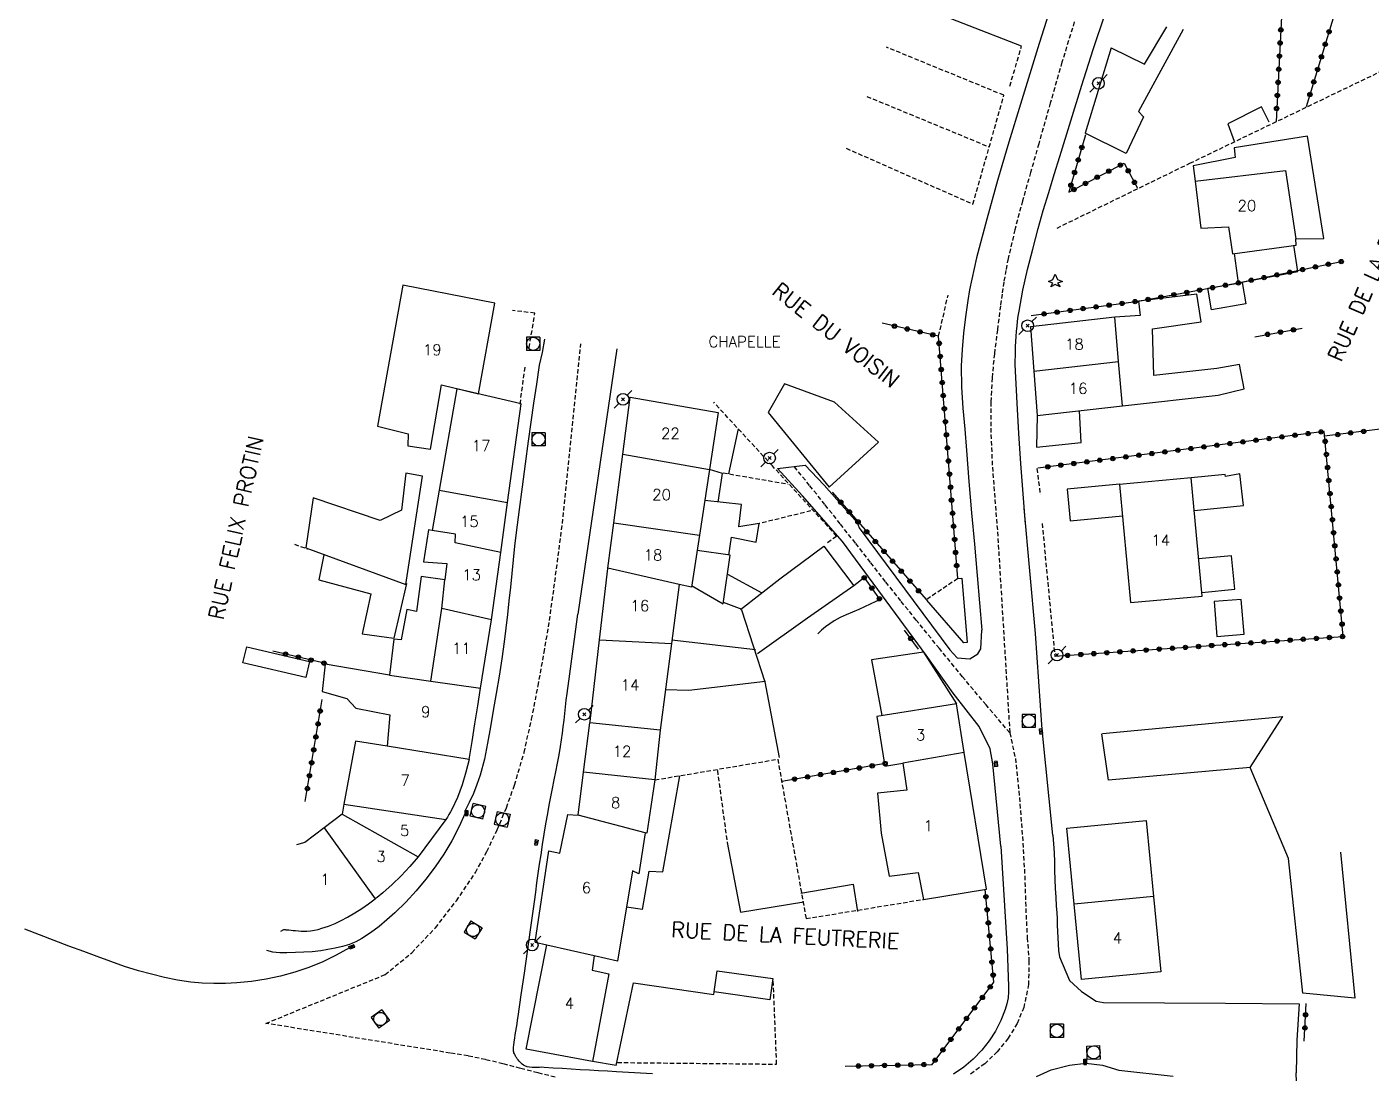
# Model space of a CAD drawing. Header units: millimetres. Extents: x 168000 to 169000, y 125998 to 127000.
# Drawn here: x 168679.6 to 168833.3, y 126536 to 126655.7 of the extents above; entities that cross this region are included whole.
import ezdxf
from ezdxf.enums import TextEntityAlignment as Align

# ---------------------------------------------------------------- set-up
doc = ezdxf.new("R2010")
doc.units = ezdxf.units.MM
doc.linetypes.add('DASHED', pattern=[0.75, 0.5, -0.25])
doc.layers.get('0').update_dxf_attribs({"linetype": 'CONTINUOUS'})
for name, color, linetype in [('W0001', 6, 'DASHED'), ('W0006', 2, 'CONTINUOUS'), ('W0008', 7, 'CONTINUOUS'), ('W0014', 7, 'CONTINUOUS'), ('W0017', 7, 'CONTINUOUS'), ('W0101', 7, 'CONTINUOUS'), ('W0104', 1, 'CONTINUOUS'), ('W0112', 1, 'DASHED'), ('W0303', 7, 'CONTINUOUS'), ('W0323', 7, 'CONTINUOUS'), ('W0330', 7, 'CONTINUOUS'), ('W0401', 7, 'CONTINUOUS'), ('W0420', 7, 'CONTINUOUS'), ('W0473', 7, 'CONTINUOUS'), ('W0984', 7, 'CONTINUOUS'), ('W0989', 7, 'CONTINUOUS'), ('W0991', 7, 'CONTINUOUS'), ('W1102', 7, 'CONTINUOUS')]:
    doc.layers.add(name, color=color, linetype=linetype)
doc.styles.get("Standard").update_dxf_attribs({"font": 'romans.shx', "width": 0.85})

# ---------------------------------------------------------------- blocks, each defined once
blk = doc.blocks.new('T401')
for p, q in [((-0.3, 0.3), (0, 0.3)), ((-0.3, -0.25), (-0.3, 0.3)), ((-0.3, 0.15), (0, 0.15)), ((-0.3, 0), (0, 0)), ((0, 0.3), (0, -0.25)), ((-0.3, -0.15), (0, -0.15)), ((-0.3, -0.25), (-0.3, -0.3)), ((-0.3, -0.3), (0, -0.3)), ((0, -0.3), (0, -0.25))]:
    blk.add_line(p, q)
blk = doc.blocks.new('T420')
for p, q in [((0.75, 0.75), (-0.75, 0.75)), ((-0.75, 0.75), (-0.75, -0.75)), ((0.75, 0.75), (0.75, -0.75)), ((0.75, -0.75), (-0.75, -0.75))]:
    blk.add_line(p, q)
blk.add_ellipse((0, 0), major_axis=(-0.53, 0.53), ratio=1, start_param=3.926991, end_param=10.210176)
blk = doc.blocks.new('T473')
for p, q in [((-0.166667, 0.166667), (0.166667, -0.166667)), ((-0.166667, -0.166667), (0.166667, 0.166667)), ((0.500001, 0.500001), (1.000002, 1.000002)), ((-1.000002, -1.000002), (-0.500001, -0.500001))]:
    blk.add_line(p, q)
blk.add_ellipse((0, 0), major_axis=(0.471405, 0.471405), ratio=1, start_param=5.4977871438, end_param=11.780972451)
blk = doc.blocks.new('T303')
for p, q in [((-0.77, 0), (-0.28, 0.21)), ((-0.28, -0.21), (-0.77, 0)), ((-0.28, 0.21), (0, 0.83)), ((0, 0.83), (0.28, 0.21)), ((0.28, 0.21), (0.83, 0)), ((0.83, 0), (0.28, -0.21)), ((-0.49, -0.63), (-0.28, -0.21)), ((0, -0.35), (-0.49, -0.63)), ((0.56, -0.63), (0, -0.35)), ((0.28, -0.21), (0.56, -0.63))]:
    blk.add_line(p, q)
blk = doc.blocks.new('t323o')
at = {"color": 0, "linetype": 'Continuous'}
for radius in [0.25, 0.15]:
    blk.add_circle((0, 0), radius, dxfattribs=at)

msp = doc.modelspace()

# ---------------------------------------------------------------- linework, layer by layer
at = {"layer": 'W0001'}
for points in [[(168799.36, 126656.23), (168797.94, 126651.6), (168796.61, 126646.94), (168795.29, 126642.28), (168794.36, 126639.01), (168793.43, 126635.74), (168792.56, 126632.45), (168791.79, 126629.14), (168791.53, 126627.8), (168791.3, 126626.45), (168791.1, 126625.09), (168790.92, 126623.74), (168790.56, 126621), (168790.22, 126618.26), (168789.95, 126615.5), (168789.81, 126612.74), (168789.82, 126609.02), (168789.99, 126605.3), (168790.27, 126601.59), (168790.58, 126597.88), (168791.98, 126574.89)], [(168706.94, 126541.66), (168720.57, 126547.23), (168723.61, 126549.74), (168726.32, 126552.59), (168728.72, 126555.68), (168730.9, 126558.92), (168732.2, 126561.33), (168733.38, 126563.8), (168734.43, 126566.33), (168735.36, 126568.91), (168736.45, 126572.65), (168737.32, 126576.44), (168738.05, 126580.26), (168738.75, 126584.07), (168739.36, 126587.75), (168739.87, 126591.44), (168740.35, 126595.14), (168740.84, 126598.84), (168742.93, 126619.38)], [(168791.98, 126574.89), (168789.27, 126578.09), (168786.59, 126581.3), (168783.93, 126584.54), (168781.29, 126587.79), (168779.53, 126589.98), (168777.79, 126592.18), (168776.06, 126594.39), (168774.33, 126596.6), (168772.59, 126598.81), (168770.85, 126601.01), (168769.09, 126603.2), (168767.32, 126605.38)], [(168791.98, 126574.89), (168792.62, 126571.97), (168793.08, 126567.5), (168793.43, 126563.03), (168793.69, 126558.54), (168793.84, 126554.05), (168793.98, 126551.46), (168794.17, 126548.81), (168794.13, 126546.12), (168793.59, 126543.48), (168792.82, 126541.64), (168791.79, 126539.95), (168790.55, 126538.41), (168789.12, 126537.04), (168787.5, 126535.85)], [(168740, 126535.51), (168738.01, 126535.99), (168736.03, 126536.51), (168734.04, 126537.03), (168732.05, 126537.51), (168730.05, 126537.93), (168728.02, 126538.26), (168706.94, 126541.66)]]:
    msp.add_lwpolyline(points, dxfattribs=at)
at = {"layer": 'W0006'}
msp.add_lwpolyline([(168716.49, 126550.28), (168714.98, 126549.45), (168713.44, 126548.71), (168711.85, 126548.06), (168710.23, 126547.51), (168708.6, 126547.06), (168706.96, 126546.72), (168705.3, 126546.46), (168703.62, 126546.29), (168702.31, 126546.21), (168700.98, 126546.2), (168699.66, 126546.26), (168698.35, 126546.38), (168696.83, 126546.6), (168695.34, 126546.91), (168693.86, 126547.28), (168692.39, 126547.68), (168690.79, 126548.17), (168689.22, 126548.72), (168687.66, 126549.3), (168686.11, 126549.88), (168684.42, 126550.5), (168682.74, 126551.14), (168681.06, 126551.79), (168679.39, 126552.44)], dxfattribs=at)
at = {"layer": 'W0008'}
for points in [[(168789.74, 126573.06), (168788.49, 126575.6), (168785.52, 126579.45), (168782.44, 126583.78), (168772.87, 126596.8), (168768.28, 126602.02), (168765.44, 126605.15), (168768.58, 126605.53), (168769.28, 126604.8), (168770.75, 126603.22), (168774.55, 126598.95), (168774.78, 126598.36), (168785.11, 126584.37), (168785.98, 126583.49), (168787.4, 126583.37), (168788.33, 126583.94), (168788.69, 126584.49), (168788.78, 126586.62)], [(168751.15, 126535.9), (168749.77, 126535.97), (168748.39, 126536.04), (168747.02, 126536.11), (168745.98, 126536.17), (168744.95, 126536.23), (168743.92, 126536.29), (168742.88, 126536.35), (168741.85, 126536.41), (168740.82, 126536.48), (168739.78, 126536.54), (168738.75, 126536.62), (168738.48, 126536.63), (168738.2, 126536.62), (168737.93, 126536.61), (168737.66, 126536.61), (168737.37, 126536.61), (168737.09, 126536.64), (168736.81, 126536.7), (168736.55, 126536.8), (168736.39, 126536.88), (168736.25, 126536.98), (168736.12, 126537.09), (168735.99, 126537.21), (168735.88, 126537.34), (168735.78, 126537.47), (168735.68, 126537.61), (168735.58, 126537.75), (168735.52, 126537.83), (168735.47, 126537.91), (168735.42, 126538), (168735.38, 126538.09), (168735.34, 126538.18), (168735.3, 126538.28), (168735.27, 126538.37), (168735.25, 126538.47), (168735.23, 126538.63), (168735.24, 126538.8), (168735.26, 126538.96), (168735.28, 126539.11), (168735.33, 126539.53), (168735.38, 126539.95), (168735.44, 126540.36), (168735.51, 126540.78), (168735.58, 126541.19), (168735.65, 126541.6), (168735.72, 126542.02), (168735.78, 126542.43), (168736.14, 126544.91), (168736.49, 126547.39), (168736.84, 126549.87), (168737.19, 126552.35), (168737.34, 126553.43), (168737.48, 126554.5), (168737.63, 126555.57), (168737.78, 126556.65), (168737.93, 126557.72), (168738.08, 126558.8), (168738.23, 126559.87), (168738.39, 126560.94), (168738.57, 126562.13), (168738.76, 126563.31), (168738.95, 126564.49), (168739.16, 126565.67), (168739.33, 126566.63), (168739.52, 126567.59), (168739.71, 126568.54), (168739.91, 126569.5), (168740.1, 126570.45), (168740.29, 126571.41), (168740.46, 126572.37), (168740.62, 126573.33), (168740.74, 126574.08), (168740.84, 126574.84), (168740.93, 126575.59), (168741.02, 126576.35), (168741.11, 126577.11), (168741.19, 126577.87), (168741.28, 126578.62), (168741.38, 126579.38), (168741.67, 126581.65), (168741.98, 126583.92), (168742.29, 126586.18), (168742.61, 126588.45)], [(168796.9, 126563.2), (168796.98, 126562.19), (168797.04, 126561.17), (168797.08, 126560.15), (168797.11, 126559.13), (168797.14, 126558.11), (168797.18, 126557.09), (168797.23, 126556.08), (168797.3, 126555.06), (168797.35, 126554.34), (168797.38, 126553.61), (168797.41, 126552.89), (168797.43, 126552.16), (168797.47, 126551.44), (168797.51, 126550.71), (168797.57, 126549.99), (168797.66, 126549.27), (168798.82, 126546.57), (168800.17, 126545.3), (168801.84, 126544.21), (168802.68, 126544.04), (168816.63, 126543.95), (168825.06, 126543.9), (168824.79, 126539.73), (168824.79, 126539.73), (168824.73, 126535.99)], [(168790.95, 126561.93), (168791.67, 126550.13)], [(168791.67, 126550.13), (168791.84, 126545.93)], [(168791.84, 126545.93), (168791.84, 126545.25), (168791.78, 126544.57), (168791.65, 126543.9), (168791.45, 126543.24), (168790.96, 126541.98), (168790.35, 126540.78), (168789.62, 126539.64), (168788.78, 126538.58), (168787.8, 126537.57), (168786.73, 126536.65), (168785.55, 126535.86)], [(168791.84, 126545.93), (168791.84, 126545.93)], [(168795.04, 126535.58), (168796.71, 126536.36), (168798.8, 126536.88), (168800.66, 126537.09), (168802.6, 126536.89), (168804.44, 126536.29), (168810.65, 126535.62)], [(168824.79, 126533.92), (168824.73, 126535.99)]]:
    msp.add_lwpolyline(points, dxfattribs=at)
at = {"layer": 'W0014'}
for points in [[(168796.46, 126657.22), (168795.34, 126653.77), (168794.26, 126650.3), (168793.2, 126646.83), (168791.88, 126642.46), (168790.58, 126638.07), (168789.34, 126633.67), (168788.19, 126629.25), (168787.9, 126628.03), (168787.63, 126626.81), (168787.39, 126625.58), (168787.19, 126624.34), (168786.92, 126622.49), (168786.69, 126620.62), (168786.53, 126618.75), (168786.44, 126616.87), (168786.47, 126614.45), (168786.62, 126612.03), (168786.83, 126609.62), (168787.03, 126607.21), (168787.3, 126603.63), (168787.61, 126600.05), (168787.93, 126596.48), (168788.27, 126592.9), (168788.78, 126586.62)], [(168793.78, 126598.78), (168793.5, 126602.24), (168793.25, 126605.69), (168793.02, 126609.15), (168792.83, 126612.61), (168792.74, 126614.08), (168792.66, 126615.55), (168792.61, 126617.02), (168792.62, 126618.49), (168792.64, 126619.08), (168792.66, 126619.66), (168792.7, 126620.25), (168792.75, 126620.83), (168792.81, 126621.41), (168792.87, 126621.99), (168792.95, 126622.57), (168793.04, 126623.15), (168793.48, 126625.54), (168794.02, 126627.9), (168794.62, 126630.24), (168795.24, 126632.58), (168795.81, 126634.65), (168796.43, 126636.71), (168797.07, 126638.77), (168797.7, 126640.82), (168798.96, 126644.91), (168800.22, 126649), (168801.51, 126653.08), (168802.87, 126657.14)], [(168738.79, 126619.93), (168738.52, 126618.41), (168738.18, 126616.95), (168737.86, 126614.78), (168737.55, 126612.61), (168737.24, 126610.44), (168736.94, 126608.27), (168736.58, 126605.66), (168736.23, 126603.05), (168735.88, 126600.44), (168735.55, 126597.83), (168735.37, 126596.26), (168735.21, 126594.7), (168735.05, 126593.13), (168734.89, 126591.57), (168734.73, 126590), (168734.57, 126588.43), (168734.38, 126586.87), (168734.18, 126585.31), (168733.9, 126583.34), (168733.6, 126581.37), (168733.27, 126579.41), (168732.92, 126577.45), (168732.6, 126575.59), (168732.29, 126573.73), (168731.92, 126571.88), (168731.43, 126570.05), (168731.07, 126568.99), (168730.66, 126567.95), (168730.19, 126566.94), (168729.67, 126565.95)], [(168747.07, 126618.82), (168742.61, 126588.45)], [(168796.9, 126563.2), (168795.69, 126575.26), (168794.91, 126586.26), (168793.64, 126600.6)], [(168786.03, 126592.53), (168786.5, 126592.59), (168787.11, 126585.21), (168786.74, 126585.19), (168782.5, 126590.06)], [(168790.95, 126561.93), (168790.05, 126571.34), (168789.74, 126573.06)], [(168729.73, 126565.72), (168729, 126564.11), (168728.18, 126562.54), (168727.27, 126561.02), (168726.29, 126559.55), (168725.24, 126558.15), (168724.11, 126556.8), (168722.92, 126555.52), (168721.67, 126554.29), (168720.78, 126553.49), (168719.87, 126552.73), (168718.91, 126552.01), (168717.91, 126551.36), (168717.57, 126551.16), (168717.22, 126550.99), (168716.85, 126550.83), (168716.48, 126550.69), (168715.68, 126550.45), (168714.86, 126550.25), (168714.03, 126550.1), (168713.2, 126549.97), (168712.24, 126549.85), (168711.28, 126549.79), (168710.31, 126549.75), (168709.35, 126549.73), (168708.94, 126549.73), (168708.53, 126549.74), (168708.13, 126549.76), (168707.72, 126549.79), (168707.03, 126549.98)]]:
    msp.add_lwpolyline(points, dxfattribs=at)
at = {"layer": 'W0017'}
msp.add_lwpolyline([(168777.33, 126590.19), (168776.67, 126589.9), (168776.01, 126589.61), (168775.36, 126589.32), (168774.71, 126589.02), (168774, 126588.71), (168773.29, 126588.41), (168772.58, 126588.08), (168771.91, 126587.7), (168771.4, 126587.37), (168770.92, 126587.01), (168770.46, 126586.62), (168770.02, 126586.2)], dxfattribs=at)
at = {"layer": 'W0101'}
for points in [[(168813.17, 126638.01), (168823.5, 126639.23), (168824.69, 126631.39)], [(168813.17, 126638.01), (168813.81, 126632.61), (168816.99, 126632.77), (168817.44, 126629.7), (168824.72, 126630.7), (168824.69, 126631.39)], [(168804.42, 126617.38), (168803.98, 126622.46), (168794.34, 126621.33)], [(168794.34, 126621.33), (168794.73, 126616.27)], [(168795.13, 126611.21), (168804.85, 126612.29), (168804.42, 126617.38)], [(168794.73, 126616.27), (168795.13, 126611.21)], [(168728.76, 126614.26), (168726.73, 126602.65)], [(168736.12, 126612.54), (168728.76, 126614.26)], [(168747.74, 126606.76), (168748.6, 126613.28), (168758.66, 126611.52)], [(168734.57, 126601.23), (168736.12, 126612.54)], [(168758.66, 126611.52), (168757.66, 126605.03)], [(168746.71, 126598.93), (168747.74, 126606.76)], [(168757.66, 126605.03), (168756.5, 126597.52)], [(168726.73, 126602.65), (168725.93, 126598.04)], [(168733.79, 126595.51), (168734.57, 126601.23)], [(168725.93, 126598.04), (168725.51, 126598.1), (168724.97, 126594.47), (168727.64, 126594.27), (168727.4, 126592.4)], [(168746.03, 126593.74), (168746.71, 126598.93)], [(168756.5, 126597.52), (168755.58, 126591.55), (168754.17, 126591.87)], [(168732.74, 126587.83), (168733.79, 126595.51)], [(168745.08, 126585.53), (168746.02, 126593.7), (168746.03, 126593.74)], [(168727.05, 126589.1), (168727.4, 126592.4)], [(168754.17, 126591.87), (168753.29, 126585.13)], [(168725.79, 126580.82), (168727.05, 126589.1)], [(168731.49, 126580.02), (168732.74, 126587.83)], [(168743.99, 126576.04), (168744, 126576.18), (168745.08, 126585.53)], [(168753.29, 126585.13), (168752, 126575.21)], [(168721.07, 126581.48), (168713.72, 126582.74), (168713.36, 126579.61), (168716.2, 126578.83), (168717.21, 126577.71), (168721.12, 126576.97), (168720.79, 126573.36)], [(168721.07, 126581.48), (168725.79, 126580.82)], [(168730.19, 126571.86), (168730.51, 126573.9), (168730.84, 126575.94), (168731.17, 126577.98), (168731.49, 126580.02)], [(168785.88, 126578.22), (168776.78, 126576.76), (168777.69, 126571.09), (168779.75, 126571.42)], [(168786.78, 126572.66), (168785.88, 126578.22)], [(168743.26, 126570.4), (168743.99, 126576.04)], [(168752, 126575.21), (168751.41, 126569.51)], [(168720.79, 126573.36), (168717.17, 126573.94), (168715.85, 126566.75)], [(168730.19, 126571.86), (168729.79, 126570.4), (168729.36, 126568.94), (168728.84, 126567.51), (168728.19, 126566.13), (168728.03, 126565.84), (168727.86, 126565.55), (168727.69, 126565.26), (168727.52, 126564.97)], [(168789.33, 126556.99), (168786.78, 126572.66)], [(168742.63, 126565.47), (168743.26, 126570.4)], [(168779.75, 126571.42), (168780.2, 126568.35), (168776.84, 126567.98), (168777.28, 126563.41), (168778.2, 126558.48), (168781.52, 126558.92), (168782.12, 126555.84)], [(168751.41, 126569.51), (168750.5, 126563.4), (168750.3, 126563.47)], [(168715.85, 126566.75), (168715.64, 126565.6)], [(168715.64, 126565.6), (168713.6, 126564.04)], [(168727.52, 126564.97), (168724.36, 126560.69)], [(168737.72, 126550.93), (168739.29, 126561.4), (168740.53, 126561.14), (168741.45, 126565.55)], [(168741.45, 126565.55), (168742.63, 126565.47)], [(168713.6, 126564.04), (168711.39, 126562.34), (168710.44, 126562.09)], [(168750.3, 126563.47), (168749.56, 126558.76), (168748.84, 126559.12), (168747.14, 126548.79)], [(168724.36, 126560.69), (168723.41, 126559.6), (168722.42, 126558.55), (168721.39, 126557.54), (168720.3, 126556.58), (168720.09, 126556.41), (168719.88, 126556.23), (168719.66, 126556.06), (168719.44, 126555.89)], [(168782.12, 126555.84), (168789.33, 126556.99)], [(168708.66, 126552.2), (168708.97, 126552.4), (168709.05, 126552.39), (168709.14, 126552.38), (168709.22, 126552.37), (168709.3, 126552.36), (168709.56, 126552.34), (168709.81, 126552.31), (168710.07, 126552.29), (168710.33, 126552.28), (168710.65, 126552.25), (168710.97, 126552.22), (168711.29, 126552.2), (168711.61, 126552.21), (168712.05, 126552.25), (168712.48, 126552.32), (168712.92, 126552.41), (168713.34, 126552.53), (168714.1, 126552.79), (168714.84, 126553.09), (168715.56, 126553.44), (168716.26, 126553.81), (168717.09, 126554.29), (168717.89, 126554.79), (168718.68, 126555.33), (168719.44, 126555.89)], [(168808.41, 126556.16), (168799.34, 126555.28)], [(168800.17, 126546.67), (168799.34, 126555.28)], [(168808.41, 126556.16), (168809.25, 126547.55), (168800.17, 126546.67)], [(168744.27, 126537.3), (168736.7, 126538.7), (168739.07, 126550.63)], [(168737.72, 126550.93), (168739.07, 126550.63)], [(168744.48, 126549.38), (168744.25, 126547.75), (168746.14, 126547.31), (168744.27, 126537.3)], [(168747.14, 126548.79), (168744.48, 126549.38)]]:
    msp.add_lwpolyline(points, dxfattribs=at)
for points in [[(168731.24, 126613.68), (168733.12, 126624.05), (168722.59, 126626.11), (168719.7, 126609.97), (168723.21, 126609.11), (168723.15, 126607.74), (168725.76, 126607.33), (168727.03, 126614.7)], [(168804.54, 126603.31), (168805.78, 126589.79), (168813.96, 126590.54), (168812.71, 126604.07)]]:
    msp.add_lwpolyline(points, close=True, dxfattribs=at)
at = {"layer": 'W0104'}
for points in [[(168811.82, 126655.34), (168806.68, 126645.99), (168807.26, 126645.38), (168805.28, 126641.17), (168800.59, 126643.5)], [(168803.56, 126653.24), (168807.4, 126651.39), (168809.94, 126655.65)], [(168803.56, 126653.24), (168800.59, 126643.5)], [(168821.65, 126644.74), (168820.77, 126646.49), (168816.91, 126644.56), (168817.65, 126642.57)], [(168824.69, 126631.39), (168827.87, 126631.44), (168826.02, 126643.15), (168817.62, 126641.8), (168817.75, 126640.71), (168812.96, 126639.76)], [(168812.96, 126639.76), (168813.17, 126638.01)], [(168817.63, 126629.72), (168818.1, 126626.36), (168824.91, 126627.68), (168824.46, 126630.67)], [(168804.85, 126612.29), (168815.82, 126613.51), (168818.79, 126614.25), (168818.26, 126617.03), (168815.66, 126616.56), (168808.46, 126615.79), (168808.3, 126621.11), (168813.86, 126621.93), (168813.38, 126625.09), (168806.68, 126624.27), (168806.89, 126622.65), (168803.98, 126622.46)], [(168766.23, 126614.81), (168764.35, 126611.52)], [(168771.34, 126602.99), (168776.96, 126608.16), (168771.95, 126612.74), (168766.23, 126614.81)], [(168795.02, 126607.59), (168800.15, 126608.1), (168799.94, 126611.73)], [(168764.35, 126611.52), (168771.34, 126602.99)], [(168795.13, 126611.21), (168795.02, 126607.59)], [(168760.93, 126609.67), (168759.84, 126604.52)], [(168758.64, 126601.29), (168759.15, 126604.56), (168757.66, 126605.03)], [(168813.06, 126600.32), (168818.69, 126600.9), (168818.28, 126604.52), (168816.63, 126604.22), (168816.61, 126604.46), (168812.71, 126604.07)], [(168804.53, 126603.33), (168798.56, 126602.78), (168798.88, 126599.15), (168804.87, 126599.72)], [(168759.86, 126595.23), (168760.15, 126597.27), (168763, 126596.69), (168763.34, 126598.83), (168760.99, 126598.46), (168761.3, 126601.01), (168757.11, 126601.46)], [(168713.55, 126595.26), (168712.98, 126592.41), (168718.95, 126590.78), (168717.95, 126586.2), (168721.55, 126585.73)], [(168755.61, 126591.76), (168759.23, 126589.64), (168760.01, 126595.21), (168756.23, 126595.75)], [(168761.2, 126589.02), (168765.69, 126592.51), (168770.74, 126596.24), (168774.17, 126591.7), (168768.84, 126588), (168763.14, 126583.94)], [(168813.95, 126590.96), (168817.71, 126591.33), (168817.34, 126595.15), (168813.57, 126594.8)], [(168727.4, 126592.4), (168724.7, 126592.76), (168724.15, 126588.77), (168723.06, 126589), (168722.4, 126585.52), (168721.57, 126585.59), (168721.07, 126581.48)], [(168723, 126591.98), (168721.55, 126585.73)], [(168759.72, 126593.06), (168763.64, 126590.92)], [(168761.4, 126588.99), (168759.26, 126589.8)], [(168761.3, 126588.98), (168763.99, 126580.73), (168765.62, 126572.09)], [(168753.34, 126585.53), (168762.91, 126584.44)], [(168782.1, 126584.12), (168776.17, 126583.24), (168777.37, 126576.86)], [(168782.1, 126584.12), (168785.88, 126578.22)], [(168752.6, 126579.84), (168755.29, 126579.79), (168764.05, 126580.79)], [(168802.58, 126574.8), (168823.2, 126576.75)], [(168819.47, 126570.91), (168823.2, 126576.75)], [(168803.25, 126569.46), (168802.52, 126574.77)], [(168819.47, 126570.91), (168803.25, 126569.46)], [(168823.84, 126560.5), (168819.47, 126570.91)], [(168750.01, 126554.68), (168750.76, 126559.05), (168752.33, 126558.98), (168754.26, 126569.99)], [(168798.5, 126563.98), (168807.56, 126564.86), (168808.41, 126556.16)], [(168799.34, 126555.28), (168798.5, 126563.98)], [(168759.67, 126562.36), (168761.18, 126554.36), (168768.45, 126555.56)], [(168829.78, 126561.23), (168831.41, 126544.54)], [(168825.48, 126545.11), (168823.84, 126560.5)], [(168768.08, 126556.57), (168774.09, 126557.6)], [(168774.09, 126557.6), (168774.58, 126554.46)], [(168750.01, 126554.68), (168748.16, 126554.95)], [(168746.98, 126536.84), (168748.95, 126546.31), (168758.15, 126544.97), (168758.19, 126545.25)], [(168831.41, 126544.54), (168825.48, 126545.11)], [(168746.98, 126536.84), (168744.27, 126537.3)]]:
    msp.add_lwpolyline(points, dxfattribs=at)
for points in [[(168814.63, 126625.75), (168818.55, 126626.41), (168818.96, 126623.97), (168815.04, 126623.3), (168814.63, 126625.75)], [(168711.49, 126596.07), (168722.92, 126591.85), (168724.84, 126604.24), (168722.93, 126604.58), (168722.43, 126600.38), (168720, 126599.18), (168712.36, 126601.79)], [(168815.33, 126589.9), (168815.66, 126585.92), (168818.76, 126586.18), (168818.43, 126590.15)], [(168704.74, 126584.75), (168711.93, 126583.06), (168711.5, 126581.23), (168704.31, 126582.91)], [(168758.53, 126547.68), (168764.88, 126546.79), (168764.54, 126544.36), (168758.19, 126545.25)]]:
    msp.add_lwpolyline(points, close=True, dxfattribs=at)
at = {"layer": 'W0112'}
for points in [[(168791.29, 126647.84), (168777.87, 126653.33)], [(168791.98, 126648.87), (168793.33, 126653.43)], [(168797.38, 126632.64), (168812.56, 126640.05), (168836.64, 126651.65), (168855.37, 126634.38)], [(168775.64, 126647.69), (168789.6, 126641.93)], [(168787.77, 126635.39), (168791.32, 126647.84)], [(168773.28, 126641.76), (168787.77, 126635.39)], [(168783.85, 126620.27), (168784.93, 126624.98)], [(168737.05, 126618.95), (168737.67, 126622.9), (168735.12, 126623.21)], [(168736, 126612.5), (168736.58, 126616.83)], [(168771.15, 126596.68), (168772.19, 126597.4), (168764.85, 126605.42), (168758.13, 126612.71)], [(168759.2, 126604.64), (168766.64, 126603.35)], [(168795.08, 126605.13), (168795.46, 126602.15)], [(168769.25, 126600.28), (168763.34, 126598.83)], [(168795.68, 126598.83), (168797.12, 126583.73)], [(168710.2, 126596.46), (168711.7, 126595.93)], [(168786.03, 126592.53), (168782.45, 126590.12)], [(168751.41, 126569.51), (168765.45, 126571.88), (168768.69, 126553.64)], [(168758.55, 126570.59), (168759.67, 126562.36)], [(168768.69, 126553.64), (168782.12, 126555.84)], [(168747.12, 126537.18), (168765.33, 126536.99), (168764.94, 126546.52)]]:
    msp.add_lwpolyline(points, dxfattribs=at)
at = {"layer": 'W0323'}
for points in [[(168832.4, 126667.97), (168825.86, 126646.49)], [(168823.21, 126659.87), (168822.42, 126644.82)], [(168800.64, 126643.31), (168798.73, 126636.74), (168805.07, 126640.08), (168806.58, 126637.22)], [(168794.42, 126622.62), (168806.68, 126624.27), (168818.1, 126626.36), (168829.88, 126628.8)], [(168837.14, 126623.27), (168847.92, 126625.19), (168863.02, 126627.34), (168876.96, 126614.99), (168827.98, 126608.82)], [(168786.03, 126592.53), (168783.85, 126620.27), (168777.38, 126621.75)], [(168819.98, 126620.21), (168825.39, 126621.18)], [(168797.1, 126583.65), (168830.1, 126585.91), (168827.94, 126609.36), (168795.17, 126605.17)], [(168771.66, 126602.41), (168782.45, 126590.12)], [(168777.2, 126590.06), (168775.36, 126592.66), (168774.17, 126591.7)], [(168781.56, 126584.48), (168779.94, 126586.64)], [(168713.95, 126582.78), (168707.73, 126584.25)], [(168711.44, 126567.03), (168713.36, 126578.7)], [(168777.73, 126571.38), (168765.91, 126569.34)], [(168773.17, 126536.75), (168783.09, 126536.96), (168790.16, 126546.36), (168789.17, 126557.01)], [(168825.64, 126539.63), (168825.88, 126543.93)]]:
    msp.add_lwpolyline(points, dxfattribs=at)
at = {"layer": 'W0330'}
msp.add_lwpolyline([(168793.33, 126653.43), (168779.98, 126658.63)], dxfattribs=at)
at = {"layer": 'W1102'}
for points in [[(168794.73, 126616.27), (168804.42, 126617.38)], [(168747.74, 126606.76), (168757.66, 126605.03)], [(168726.73, 126602.65), (168734.57, 126601.23)], [(168733.79, 126595.51), (168728.56, 126596.63), (168728.62, 126597.62), (168725.93, 126598.04)], [(168746.71, 126598.93), (168756.5, 126597.52)], [(168754.17, 126591.87), (168746.03, 126593.74)], [(168732.74, 126587.83), (168727.05, 126589.1)], [(168745.08, 126585.53), (168753.29, 126585.13)], [(168725.79, 126580.82), (168731.49, 126580.02)], [(168752, 126575.21), (168743.99, 126576.04)], [(168730.19, 126571.86), (168720.79, 126573.36)], [(168786.78, 126572.66), (168779.75, 126571.42)], [(168751.41, 126569.51), (168743.26, 126570.4)], [(168715.85, 126566.75), (168727.52, 126564.97)], [(168715.64, 126565.6), (168724.36, 126560.69)], [(168750.3, 126563.47), (168742.63, 126565.47)], [(168713.6, 126564.04), (168719.44, 126555.89)], [(168744.48, 126549.38), (168739.06, 126550.6)]]:
    msp.add_lwpolyline(points, dxfattribs=at)

# ---------------------------------------------------------------- block references
at = {"layer": 'W0303'}
msp.add_blockref('T303', (168797.17, 126626.54), dxfattribs=at)
at = {"layer": 'W0323'}
for p, rotation in [((168822.97, 126655.31), 266.9766216903079), ((168828.48, 126655.1), 253.0612427103133), ((168822.89, 126653.81), 266.9766216903079), ((168828.04, 126653.66), 253.0612427103133), ((168822.81, 126652.31), 266.9766216903079), ((168827.61, 126652.23), 253.0612427103133), ((168822.73, 126650.81), 266.9766216903079), ((168827.17, 126650.79), 253.0612427103133), ((168822.65, 126649.31), 266.9766216903079), ((168826.73, 126649.36), 253.0612427103133), ((168822.57, 126647.82), 266.9766216903079), ((168826.3, 126647.92), 253.0612427103133), ((168822.49, 126646.32), 266.9766216903079), ((168800.22, 126641.87), 253.8107984126238), ((168799.81, 126640.43), 253.8107984126238), ((168803.3, 126639.15), 27.7980535057311), ((168804.63, 126639.85), 27.7980535057311), ((168805.53, 126639.19), 297.824085941843), ((168798.97, 126637.55), 253.8107984126238), ((168799.39, 126638.99), 253.8107984126238), ((168800.64, 126637.75), 27.7980535057311), ((168801.97, 126638.45), 27.7980535057311), ((168806.23, 126637.87), 297.824085941843), ((168799.32, 126637.05), 27.7980535057311), ((168828.4, 126628.5), 11.72985814555023), ((168829.87, 126628.8), 11.72985814555023), ((168821.05, 126626.97), 11.72985814555023), ((168822.52, 126627.28), 11.72985814555023), ((168823.99, 126627.58), 11.72985814555023), ((168825.46, 126627.89), 11.72985814555023), ((168826.93, 126628.19), 11.72985814555023), ((168812.22, 126625.28), 10.38671106891388), ((168813.69, 126625.55), 10.38671106891388), ((168815.17, 126625.82), 10.38671106891388), ((168816.64, 126626.09), 10.38671106891388), ((168818.12, 126626.36), 11.72985814555023), ((168819.59, 126626.67), 11.72985814555023), ((168803.34, 126623.82), 7.627065294394532), ((168804.82, 126624.02), 7.627065294394532), ((168806.31, 126624.22), 7.627065294394532), ((168807.79, 126624.47), 10.38671106891388), ((168809.26, 126624.74), 10.38671106891388), ((168810.74, 126625.01), 10.38671106891388), ((168795.9, 126622.82), 7.627065294394532), ((168797.39, 126623.02), 7.627065294394532), ((168798.88, 126623.22), 7.627065294394532), ((168800.36, 126623.42), 7.627065294394532), ((168801.85, 126623.62), 7.627065294394532), ((168778.8, 126621.42), 167.0739972865033), ((168780.26, 126621.09), 167.0739972865033), ((168781.72, 126620.75), 167.0739972865033), ((168822.93, 126620.74), 10.10399423779284), ((168824.41, 126621), 10.10399423779284), ((168783.18, 126620.42), 167.0739972865033), ((168783.91, 126619.45), 94.49969598078451), ((168821.46, 126620.48), 10.10399423779284), ((168784.03, 126617.96), 94.49969598078451), ((168784.15, 126616.46), 94.49969598078451), ((168784.26, 126614.96), 94.49969598078451), ((168784.38, 126613.47), 94.49969598078451), ((168784.5, 126611.97), 94.49969598078451), ((168784.62, 126610.48), 94.49969598078451), ((168784.74, 126608.98), 94.49969598078451), ((168821.62, 126608.55), 187.2814107494633), ((168823.1, 126608.74), 187.2814107494633), ((168824.59, 126608.93), 187.2814107494633), ((168826.08, 126609.12), 187.2814107494633), ((168827.57, 126609.31), 187.2814107494633), ((168829.47, 126609.01), 187.1822160209869), ((168830.95, 126609.2), 187.1822160209869), ((168832.44, 126609.38), 187.1822160209869), ((168784.85, 126607.49), 94.49969598078451), ((168809.71, 126607.03), 187.2814107494633), ((168811.2, 126607.22), 187.2814107494633), ((168812.69, 126607.41), 187.2814107494633), ((168814.18, 126607.6), 187.2814107494633), ((168815.66, 126607.79), 187.2814107494633), ((168817.15, 126607.98), 187.2814107494633), ((168818.64, 126608.17), 187.2814107494633), ((168820.13, 126608.36), 187.2814107494633), ((168828.04, 126608.24), 95.26491368099715), ((168784.97, 126605.99), 94.49969598078451), ((168796.32, 126605.32), 187.2814107494633), ((168797.81, 126605.51), 187.2814107494633), ((168799.3, 126605.7), 187.2814107494633), ((168800.79, 126605.89), 187.2814107494633), ((168802.27, 126606.08), 187.2814107494633), ((168803.76, 126606.27), 187.2814107494633), ((168805.25, 126606.46), 187.2814107494633), ((168806.74, 126606.65), 187.2814107494633), ((168808.22, 126606.84), 187.2814107494633), ((168828.18, 126606.74), 95.26491368099715), ((168785.09, 126604.5), 94.49969598078451), ((168828.32, 126605.25), 95.26491368099715), ((168785.21, 126603), 94.49969598078451), ((168828.45, 126603.76), 95.26491368099715), ((168828.59, 126602.26), 95.26491368099715), ((168772.65, 126601.28), 311.2659427706778), ((168785.32, 126601.51), 94.49969598078451), ((168828.73, 126600.77), 95.26491368099715), ((168773.64, 126600.16), 311.2659427706778), ((168785.44, 126600.01), 94.49969598078451), ((168828.87, 126599.27), 95.26491368099715), ((168774.63, 126599.03), 311.2659427706778), ((168775.62, 126597.9), 311.2659427706778), ((168785.56, 126598.52), 94.49969598078451), ((168829, 126597.78), 95.26491368099715), ((168776.61, 126596.77), 311.2659427706778), ((168785.68, 126597.02), 94.49969598078451), ((168829.14, 126596.29), 95.26491368099715), ((168777.6, 126595.65), 311.2659427706778), ((168778.59, 126594.52), 311.2659427706778), ((168785.79, 126595.52), 94.49969598078451), ((168829.28, 126594.79), 95.26491368099715), ((168779.58, 126593.39), 311.2659427706778), ((168785.91, 126594.03), 94.49969598078451), ((168829.42, 126593.3), 95.26491368099715), ((168775.34, 126592.64), 218.8638729543759), ((168776.21, 126591.46), 125.170791906525), ((168780.57, 126592.26), 311.2659427706778), ((168829.55, 126591.81), 95.26491368099715), ((168777.07, 126590.24), 125.170791906525), ((168781.56, 126591.14), 311.2659427706778), ((168829.69, 126590.31), 95.26491368099715), ((168829.83, 126588.82), 95.26491368099715), ((168829.97, 126587.32), 95.26491368099715), ((168780.66, 126585.68), 126.840135815957), ((168822.54, 126585.39), 3.91950353085849), ((168824.03, 126585.49), 3.91950353085849), ((168825.53, 126585.6), 3.91950353085849), ((168827.03, 126585.7), 3.91950353085849), ((168828.52, 126585.8), 3.91950353085849), ((168830.02, 126585.9), 3.91950353085849), ((168709.19, 126583.9), 166.7301552343697), ((168800.09, 126583.85), 3.91950353085849), ((168801.59, 126583.95), 3.91950353085849), ((168803.08, 126584.06), 3.91950353085849), ((168804.58, 126584.16), 3.91950353085849), ((168806.08, 126584.26), 3.91950353085849), ((168807.57, 126584.36), 3.91950353085849), ((168809.07, 126584.47), 3.91950353085849), ((168810.57, 126584.57), 3.91950353085849), ((168812.06, 126584.67), 3.91950353085849), ((168813.56, 126584.77), 3.91950353085849), ((168815.06, 126584.88), 3.91950353085849), ((168816.55, 126584.98), 3.91950353085849), ((168818.05, 126585.08), 3.91950353085849), ((168819.55, 126585.18), 3.91950353085849), ((168821.04, 126585.29), 3.91950353085849), ((168710.65, 126583.56), 166.7301552343697), ((168712.11, 126583.22), 166.7301552343697), ((168713.57, 126582.87), 166.7301552343697), ((168798.59, 126583.75), 3.91950353085849), ((168713.14, 126577.39), 80.65635684420896), ((168712.9, 126575.91), 80.65635684420896), ((168712.65, 126574.43), 80.65635684420896), ((168712.41, 126572.95), 80.65635684420896), ((168711.92, 126569.99), 80.65635684420896), ((168712.17, 126571.47), 80.65635684420896), ((168770.34, 126570.11), 189.7621289011378), ((168771.82, 126570.36), 189.7621289011378), ((168773.3, 126570.62), 189.7621289011378), ((168774.78, 126570.87), 189.7621289011378), ((168776.25, 126571.12), 189.7621289011378), ((168777.73, 126571.38), 189.7621289011378), ((168711.68, 126568.51), 80.65635684420896), ((168767.38, 126569.6), 189.7621289011378), ((168768.86, 126569.85), 189.7621289011378), ((168789.25, 126556.14), 95.27931291911845), ((168789.39, 126554.65), 95.27931291911845), ((168789.53, 126553.15), 95.27931291911845), ((168789.67, 126551.66), 95.27931291911845), ((168789.8, 126550.17), 95.27931291911845), ((168789.94, 126548.67), 95.27931291911845), ((168790.08, 126547.18), 95.27931291911845), ((168789.75, 126545.82), 53.07746410144887), ((168788.85, 126544.62), 53.07746410144887), ((168787.95, 126543.42), 53.07746410144887), ((168825.8, 126542.63), 86.7906378784966), ((168786.14, 126541.02), 53.07746410144887), ((168787.04, 126542.22), 53.07746410144887), ((168825.72, 126541.13), 86.7906378784966), ((168785.24, 126539.82), 53.07746410144887), ((168784.34, 126538.62), 53.07746410144887), ((168774.67, 126536.78), 1.241349031243965), ((168776.17, 126536.81), 1.241349031243965), ((168777.67, 126536.85), 1.241349031243965), ((168779.17, 126536.88), 1.241349031243965), ((168780.67, 126536.91), 1.241349031243965), ((168782.17, 126536.94), 1.241349031243965), ((168783.44, 126537.43), 53.07746410144887)]:
    msp.add_blockref('t323o', p, dxfattribs=dict(at, rotation=rotation))
at = {"layer": 'W0401'}
for p, rotation in [((168795.69, 126575.08), 5.754342395553033), ((168790.26, 126571.31), 185.4604443645237), ((168738, 126562.33), 351.1618965772226), ((168716.72, 126550.54), 109.9060392376232)]:
    msp.add_blockref('T401', p, dxfattribs=dict(at, rotation=rotation))
for p in [(168730.02, 126565.72), (168800.75, 126537.26)]:
    msp.add_blockref('T401', p, dxfattribs=at)
at = {"layer": 'W0420'}
for p in [(168737.49, 126619.4), (168738.1, 126608.47), (168794.15, 126576.24), (168797.36, 126540.8)]:
    msp.add_blockref('T420', p, dxfattribs=at)
for p, rotation in [((168731.19, 126565.92), 256.4711071272083), ((168733.95, 126565.01), 77.01671128953087), ((168730.62, 126552.34), 59.06880464143492), ((168720.02, 126542.15), 35.77406198651292), ((168801.56, 126538.33), 182.0335745333882)]:
    msp.add_blockref('T420', p, dxfattribs=dict(at, rotation=rotation))
at = {"layer": 'W0473'}
for p in [(168802.12, 126649.19), (168794.02, 126621.46), (168747.77, 126613.05), (168764.52, 126606.32), (168797.38, 126583.79), (168743.35, 126577.02), (168737.38, 126550.62)]:
    msp.add_blockref('T473', p, dxfattribs=at)

# ---------------------------------------------------------------- texts
at = {"layer": 'W0984'}
msp.add_text('CHAPELLE ', height=1.25, dxfattribs=at).set_placement((168762.09, 126619.63), align=Align.MIDDLE_CENTER)
at = {"layer": 'W0989'}
for s, rotation, p in [('RUE DE LA FEUTRERIE ', 65.952, (168829.87, 126617.2)), ('RUE DU VOISIN ', 321.5977, (168764.67, 126625.18)), ('RUE FELIX PROTIN ', 77.518, (168702.05, 126587.7)), ('RUE DE LA FEUTRERIE ', 357.0057, (168753.24, 126551.53))]:
    msp.add_text(s, height=1.75, rotation=rotation, dxfattribs=at).set_placement(p)
at = {"layer": 'W0991'}
for s, p in [('20', (168819.09, 126635.2)), ('18', (168799.37, 126619.36)), ('19', (168725.96, 126618.71)), ('16', (168799.79, 126614.29)), ('22', (168753.18, 126609.15)), ('17', (168731.54, 126607.74)), ('20', (168752.17, 126602.14)), ('15', (168730.2, 126599.08)), ('14', (168809.25, 126596.93)), ('18', (168751.19, 126595.24)), ('13', (168730.45, 126592.97)), ('16', (168749.69, 126589.43)), ('11', (168729.29, 126584.56)), ('14', (168748.58, 126580.37)), ('9', (168725.21, 126577.3)), ('3', (168781.79, 126574.66)), ('12', (168747.65, 126572.78)), ('7', (168722.85, 126569.45)), ('8', (168746.92, 126566.9)), ('5', (168722.8, 126563.72)), ('1', (168782.66, 126564.25)), ('3', (168720.1, 126560.75)), ('1', (168713.71, 126558.12)), ('6', (168743.58, 126557.17)), ('4', (168804.29, 126551.41)), ('4', (168741.63, 126543.96))]:
    msp.add_text(s, height=1.25, dxfattribs=at).set_placement(p, align=Align.MIDDLE_CENTER)

doc.saveas('drawing.dxf')
